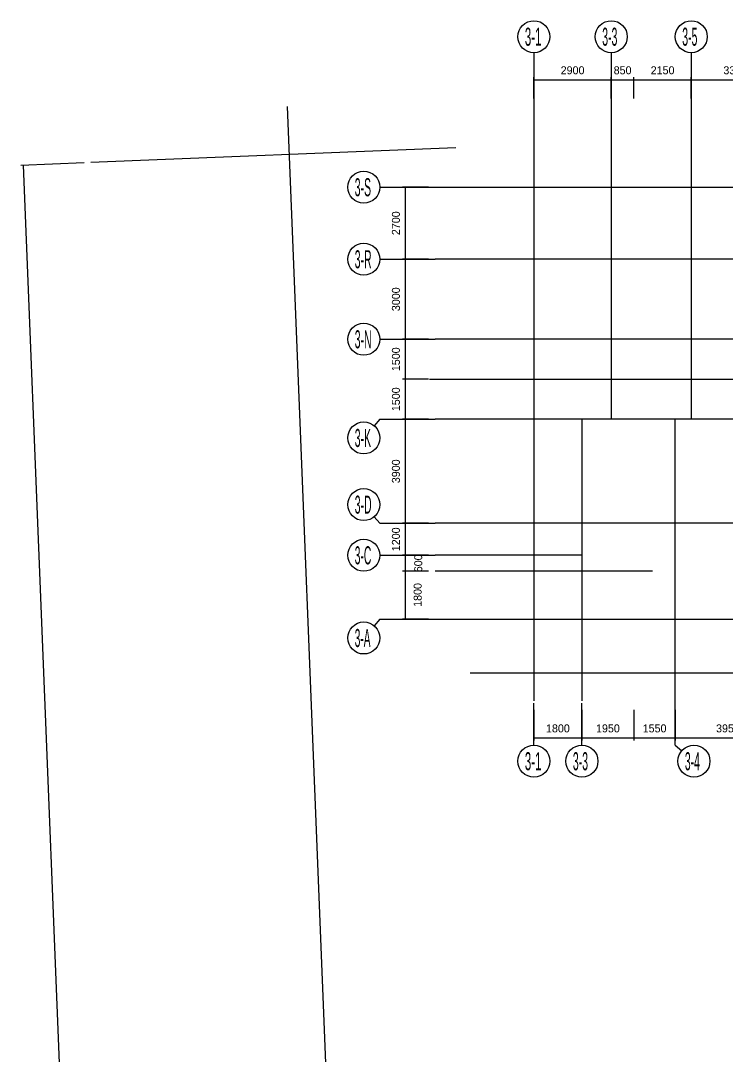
# Model space of a CAD drawing. Extents: x 471867 to 669967, y 35268 to 238913.
# Drawn here: x 471867 to 498358, y 198706 to 237530 of the extents above; entities that cross this region are included whole.
import ezdxf

# ---------------------------------------------------------------- set-up
doc = ezdxf.new("R2010")
doc.units = 0
doc.header["$LTSCALE"] = 100
doc.header["$MEASUREMENT"] = 0
doc.layers.add('DOTE', color=253, linetype='Continuous')
doc.layers.add('L-AXIS', color=3, linetype='Continuous')
doc.styles.add('hztxt2', font='hztxt2')
doc.dimstyles.get("Standard").update_dxf_attribs({"dimtxt": 300, "dimasz": 100, "dimexe": 100, "dimexo": 250, "dimgap": 100, "dimtad": 0, "dimtoh": 1, "dimdec": 0, "dimdsep": 46, "dimcen": 0.09, "dimclrt": 7, "dimadec": 0, "dimazin": 0, "dimtfac": 1, "dimtdec": 4, "dimtofl": 0, "dimtmove": 0, "dimatfit": 3, "dimfxl": 1, "dimtolj": 1, "dimtzin": 0, "dimarcsym": 0})

# ---------------------------------------------------------------- blocks, each defined once
blk = doc.blocks.new('*D248')
at = {"layer": 'L-AXIS', "color": 0, "linetype": 'ByBlock', "lineweight": -2}
for p, q in [((474241, 232201), (471867, 232105)), ((478441, 70839), (471967, 232109)), ((480715, 70931), (478341, 70835))]:
    blk.add_line(p, q, dxfattribs=at)
for points in [[(471967, 232109), (471988, 232010), (471954, 232009)], [(478441, 70839), (478420, 70939), (478453, 70940)]]:
    blk.add_solid(points, dxfattribs=at)
at = {"layer": 'L-AXIS', "color": 7, "linetype": 'Continuous', "lineweight": -2, "insert": (475554, 151488), "char_height": 300, "width": 1111.67, "attachment_point": 5, "rotation": 272.2988, "style": 'hztxt2'}
blk.add_mtext('161400', dxfattribs=at)
blk = doc.blocks.new('_AXISO')
blk.add_circle((0, 0), 0.5)
blk = doc.blocks.new('*D333')
at = {"layer": 'L-AXIS', "color": 0, "linetype": 'ByBlock', "lineweight": -2}
for p, q in [((491108, 234615), (491108, 235420)), ((491108, 235320), (494008, 235320)), ((494008, 234615), (494008, 235420))]:
    blk.add_line(p, q, dxfattribs=at)
for points in [[(491108, 235320), (491208, 235336), (491208, 235303)], [(494008, 235320), (493908, 235303), (493908, 235336)]]:
    blk.add_solid(points, dxfattribs=at)
at = {"layer": 'L-AXIS', "color": 7, "linetype": 'Continuous', "lineweight": -2, "insert": (492558, 235670), "char_height": 300, "width": 775, "attachment_point": 5, "style": 'hztxt2'}
blk.add_mtext('2900', dxfattribs=at)
blk = doc.blocks.new('*D423')
at = {"layer": 'L-AXIS', "color": 0, "linetype": 'ByBlock', "lineweight": -2}
for p, q in [((491108, 211696), (491108, 210547)), ((492908, 211696), (492908, 210547)), ((491108, 210647), (492908, 210647))]:
    blk.add_line(p, q, dxfattribs=at)
for points in [[(491108, 210647), (491208, 210664), (491208, 210631)], [(492908, 210647), (492808, 210631), (492808, 210664)]]:
    blk.add_solid(points, dxfattribs=at)
at = {"layer": 'L-AXIS', "color": 7, "linetype": 'Continuous', "lineweight": -2, "insert": (492008, 210997), "char_height": 300, "width": 690, "attachment_point": 5, "style": 'hztxt2'}
blk.add_mtext('1800', dxfattribs=at)
blk = doc.blocks.new('*D277')
at = {"layer": 'L-AXIS', "color": 0, "linetype": 'ByBlock', "lineweight": -2}
for p, q in [((487157, 222588), (486186, 222588)), ((486286, 222588), (486286, 218688)), ((487157, 218688), (486186, 218688))]:
    blk.add_line(p, q, dxfattribs=at)
for points in [[(486286, 222588), (486303, 222488), (486269, 222488)], [(486286, 218688), (486269, 218788), (486303, 218788)]]:
    blk.add_solid(points, dxfattribs=at)
at = {"layer": 'L-AXIS', "color": 7, "linetype": 'Continuous', "lineweight": -2, "insert": (485936, 220638), "char_height": 300, "width": 775, "attachment_point": 5, "rotation": 90, "style": 'hztxt2'}
blk.add_mtext('3900', dxfattribs=at)
blk = doc.blocks.new('*D303')
at = {"layer": 'L-AXIS', "color": 0, "linetype": 'ByBlock', "lineweight": -2}
for p, q in [((487157, 216888), (486186, 216888)), ((486286, 216888), (486286, 215088)), ((487157, 215088), (486186, 215088))]:
    blk.add_line(p, q, dxfattribs=at)
for points in [[(486286, 216888), (486303, 216788), (486269, 216788)], [(486286, 215088), (486269, 215188), (486303, 215188)]]:
    blk.add_solid(points, dxfattribs=at)
at = {"layer": 'L-AXIS', "color": 7, "linetype": 'Continuous', "lineweight": -2, "insert": (486752, 216002), "char_height": 300, "width": 690, "attachment_point": 5, "rotation": 90, "style": 'hztxt2'}
blk.add_mtext('1800', dxfattribs=at)
blk = doc.blocks.new('*D136')
at = {"layer": 'L-AXIS', "color": 0, "linetype": 'ByBlock', "lineweight": -2}
for p, q in [((487157, 218688), (486186, 218688)), ((486286, 218688), (486286, 217488)), ((487157, 217488), (486186, 217488))]:
    blk.add_line(p, q, dxfattribs=at)
for points in [[(486286, 218688), (486303, 218588), (486269, 218588)], [(486286, 217488), (486269, 217588), (486303, 217588)]]:
    blk.add_solid(points, dxfattribs=at)
at = {"layer": 'L-AXIS', "color": 7, "linetype": 'Continuous', "lineweight": -2, "insert": (485936, 218088), "char_height": 300, "width": 690, "attachment_point": 5, "rotation": 90, "style": 'hztxt2'}
blk.add_mtext('1200', dxfattribs=at)
blk = doc.blocks.new('*D257')
at = {"layer": 'L-AXIS', "color": 0, "linetype": 'ByBlock', "lineweight": -2}
for p, q in [((487157, 217488), (486186, 217488)), ((486286, 217488), (486286, 216888)), ((487157, 216888), (486186, 216888))]:
    blk.add_line(p, q, dxfattribs=at)
for points in [[(486286, 217488), (486303, 217388), (486269, 217388)], [(486286, 216888), (486269, 216988), (486303, 216988)]]:
    blk.add_solid(points, dxfattribs=at)
at = {"layer": 'L-AXIS', "color": 7, "linetype": 'Continuous', "lineweight": -2, "insert": (486774, 217188), "char_height": 300, "width": 556.67, "attachment_point": 5, "rotation": 90, "style": 'hztxt2'}
blk.add_mtext('600', dxfattribs=at)
blk = doc.blocks.new('*D131')
at = {"layer": 'L-AXIS', "color": 0, "linetype": 'ByBlock', "lineweight": -2}
for p, q in [((487157, 231288), (486186, 231288)), ((486286, 231288), (486286, 228588)), ((487157, 228588), (486186, 228588))]:
    blk.add_line(p, q, dxfattribs=at)
for points in [[(486286, 231288), (486303, 231188), (486269, 231188)], [(486286, 228588), (486269, 228688), (486303, 228688)]]:
    blk.add_solid(points, dxfattribs=at)
at = {"layer": 'L-AXIS', "color": 7, "linetype": 'Continuous', "lineweight": -2, "insert": (485936, 229938), "char_height": 300, "width": 780, "attachment_point": 5, "rotation": 90, "style": 'hztxt2'}
blk.add_mtext('2700', dxfattribs=at)
blk = doc.blocks.new('*D398')
at = {"layer": 'L-AXIS', "color": 0, "linetype": 'ByBlock', "lineweight": -2}
for p, q in [((487157, 225588), (486186, 225588)), ((486286, 225588), (486286, 224088)), ((487157, 224088), (486186, 224088))]:
    blk.add_line(p, q, dxfattribs=at)
for points in [[(486286, 225588), (486303, 225488), (486269, 225488)], [(486286, 224088), (486269, 224188), (486303, 224188)]]:
    blk.add_solid(points, dxfattribs=at)
at = {"layer": 'L-AXIS', "color": 7, "linetype": 'Continuous', "lineweight": -2, "insert": (485936, 224838), "char_height": 300, "width": 690, "attachment_point": 5, "rotation": 90, "style": 'hztxt2'}
blk.add_mtext('1500', dxfattribs=at)
blk = doc.blocks.new('*D29')
at = {"layer": 'L-AXIS', "color": 0, "linetype": 'ByBlock', "lineweight": -2}
for p, q in [((487157, 224088), (486186, 224088)), ((486286, 224088), (486286, 222588)), ((487157, 222588), (486186, 222588))]:
    blk.add_line(p, q, dxfattribs=at)
for points in [[(486286, 224088), (486303, 223988), (486269, 223988)], [(486286, 222588), (486269, 222688), (486303, 222688)]]:
    blk.add_solid(points, dxfattribs=at)
at = {"layer": 'L-AXIS', "color": 7, "linetype": 'Continuous', "lineweight": -2, "insert": (485936, 223338), "char_height": 300, "width": 690, "attachment_point": 5, "rotation": 90, "style": 'hztxt2'}
blk.add_mtext('1500', dxfattribs=at)
blk = doc.blocks.new('*D336')
at = {"layer": 'L-AXIS', "color": 0, "linetype": 'ByBlock', "lineweight": -2}
for p, q in [((487157, 228588), (486186, 228588)), ((486286, 228588), (486286, 225588)), ((487157, 225588), (486186, 225588))]:
    blk.add_line(p, q, dxfattribs=at)
for points in [[(486286, 228588), (486303, 228488), (486269, 228488)], [(486286, 225588), (486269, 225688), (486303, 225688)]]:
    blk.add_solid(points, dxfattribs=at)
at = {"layer": 'L-AXIS', "color": 7, "linetype": 'Continuous', "lineweight": -2, "insert": (485936, 227088), "char_height": 300, "width": 780, "attachment_point": 5, "rotation": 90, "style": 'hztxt2'}
blk.add_mtext('3000', dxfattribs=at)
blk = doc.blocks.new('*D396')
at = {"layer": 'L-AXIS', "color": 0, "linetype": 'ByBlock', "lineweight": -2}
for p, q in [((496408, 211696), (496408, 210547)), ((500358, 211696), (500358, 210547)), ((496408, 210647), (500358, 210647))]:
    blk.add_line(p, q, dxfattribs=at)
for points in [[(496408, 210647), (496508, 210664), (496508, 210631)], [(500358, 210647), (500258, 210631), (500258, 210664)]]:
    blk.add_solid(points, dxfattribs=at)
at = {"layer": 'L-AXIS', "color": 7, "linetype": 'Continuous', "lineweight": -2, "insert": (498383, 210997), "char_height": 300, "width": 775, "attachment_point": 5, "style": 'hztxt2'}
blk.add_mtext('3950', dxfattribs=at)
blk = doc.blocks.new('*D220')
at = {"layer": 'L-AXIS', "color": 0, "linetype": 'ByBlock', "lineweight": -2}
for p, q in [((494858, 211696), (494858, 210547)), ((496408, 211696), (496408, 210547)), ((494858, 210647), (496408, 210647))]:
    blk.add_line(p, q, dxfattribs=at)
for points in [[(494858, 210647), (494958, 210664), (494958, 210631)], [(496408, 210647), (496308, 210631), (496308, 210664)]]:
    blk.add_solid(points, dxfattribs=at)
at = {"layer": 'L-AXIS', "color": 7, "linetype": 'Continuous', "lineweight": -2, "insert": (495633, 210997), "char_height": 300, "width": 690, "attachment_point": 5, "style": 'hztxt2'}
blk.add_mtext('1550', dxfattribs=at)
blk = doc.blocks.new('*D279')
at = {"layer": 'L-AXIS', "color": 0, "linetype": 'ByBlock', "lineweight": -2}
for p, q in [((492908, 211696), (492908, 210547)), ((494858, 211696), (494858, 210547)), ((492908, 210647), (494858, 210647))]:
    blk.add_line(p, q, dxfattribs=at)
for points in [[(492908, 210647), (493008, 210664), (493008, 210631)], [(494858, 210647), (494758, 210631), (494758, 210664)]]:
    blk.add_solid(points, dxfattribs=at)
at = {"layer": 'L-AXIS', "color": 7, "linetype": 'Continuous', "lineweight": -2, "insert": (493883, 210997), "char_height": 300, "width": 685, "attachment_point": 5, "style": 'hztxt2'}
blk.add_mtext('1950', dxfattribs=at)
blk = doc.blocks.new('*D364')
at = {"layer": 'L-AXIS', "color": 0, "linetype": 'ByBlock', "lineweight": -2}
for p, q in [((497008, 234615), (497008, 235420)), ((497008, 235320), (500308, 235320)), ((500308, 234615), (500308, 235420))]:
    blk.add_line(p, q, dxfattribs=at)
for points in [[(497008, 235320), (497108, 235336), (497108, 235303)], [(500308, 235320), (500208, 235303), (500208, 235336)]]:
    blk.add_solid(points, dxfattribs=at)
at = {"layer": 'L-AXIS', "color": 7, "linetype": 'Continuous', "lineweight": -2, "insert": (498658, 235670), "char_height": 300, "width": 780, "attachment_point": 5, "style": 'hztxt2'}
blk.add_mtext('3300', dxfattribs=at)
blk = doc.blocks.new('*D387')
at = {"layer": 'L-AXIS', "color": 0, "linetype": 'ByBlock', "lineweight": -2}
for p, q in [((494858, 234615), (494858, 235420)), ((494858, 235320), (497008, 235320)), ((497008, 234615), (497008, 235420))]:
    blk.add_line(p, q, dxfattribs=at)
for points in [[(494858, 235320), (494958, 235336), (494958, 235303)], [(497008, 235320), (496908, 235303), (496908, 235336)]]:
    blk.add_solid(points, dxfattribs=at)
at = {"layer": 'L-AXIS', "color": 7, "linetype": 'Continuous', "lineweight": -2, "insert": (495933, 235670), "char_height": 300, "width": 775, "attachment_point": 5, "style": 'hztxt2'}
blk.add_mtext('2150', dxfattribs=at)
blk = doc.blocks.new('*D245')
at = {"layer": 'L-AXIS', "color": 0, "linetype": 'ByBlock', "lineweight": -2}
for p, q in [((494008, 234615), (494008, 235420)), ((494008, 235320), (494858, 235320)), ((494858, 234615), (494858, 235420))]:
    blk.add_line(p, q, dxfattribs=at)
for points in [[(494008, 235320), (494108, 235336), (494108, 235303)], [(494858, 235320), (494758, 235303), (494758, 235336)]]:
    blk.add_solid(points, dxfattribs=at)
at = {"layer": 'L-AXIS', "color": 7, "linetype": 'Continuous', "lineweight": -2, "insert": (494433, 235670), "char_height": 300, "width": 566.67, "attachment_point": 5, "style": 'hztxt2'}
blk.add_mtext('850', dxfattribs=at)

msp = doc.modelspace()

# ---------------------------------------------------------------- linework, layer by layer
at = {"layer": 'DOTE'}
for p, q in [((481860.1, 234317.6), (489328.1, 48282.5)), ((491108.1, 234364.9), (491108.1, 212028.2)), ((494008.1, 234364.9), (494008.1, 222587.9)), ((497008.1, 234364.9), (497008.1, 222587.9)), ((488177.7, 232760.2), (474491.3, 232210.8)), ((487407, 231287.9), (540908.1, 231287.9)), ((519508.1, 228587.9), (487407, 228587.9)), ((523908.1, 225587.9), (487407, 225587.9)), ((487190.6, 224087.9), (519508.1, 224087.9)), ((527508.1, 222587.9), (487407, 222587.9)), ((492908.1, 222587.9), (492908.1, 212028.2)), ((496408.1, 211945.8), (496408.1, 222587.9)), ((530358.1, 218687.9), (487407, 218687.9)), ((492908.1, 217487.9), (487407, 217487.9)), ((495558.1, 216887.9), (487407, 216887.9)), ((487407, 215087.9), (518008.1, 215087.9)), ((488717.2, 213087.9), (664518.6, 213087.9))]:
    msp.add_line(p, q, dxfattribs=at)
at = {"layer": 'L-AXIS'}
for p, q in [((491108.1, 236330.4), (491108.1, 234364.9)), ((494008.1, 236330.4), (494008.1, 234364.9)), ((497008.1, 236330.4), (497008.1, 234364.9)), ((485328.7, 231287.9), (487407, 231287.9)), ((485328.7, 228587.9), (487407, 228587.9)), ((485328.7, 225587.9), (487407, 225587.9)), ((485328.7, 222587.9), (485119.2, 222343.5)), ((485328.7, 222587.9), (487407, 222587.9)), ((485328.7, 218687.9), (485119.2, 218932.4)), ((485328.7, 218687.9), (487407, 218687.9)), ((485328.7, 217487.9), (487407, 217487.9)), ((485328.7, 215087.9), (485119.2, 214843.5)), ((485328.7, 215087.9), (487407, 215087.9)), ((491108.1, 210368), (491108.1, 211945.8)), ((492908.1, 210368), (492908.1, 211945.8)), ((496408.1, 210368), (496408.1, 211945.8)), ((496408.1, 210368), (496652.5, 210158.5))]:
    msp.add_line(p, q, dxfattribs=at)

# ---------------------------------------------------------------- block references
ref = msp.add_blockref('_AXISO', (491108.1, 236930.4), dxfattribs=dict(at, xscale=1199.999999999997, yscale=1200, rotation=359.9996457873818))
ref.add_attrib('A', '3-1', (490768.7, 236591), dxfattribs={"height": 678.82, "style": 'hztxt2', "width": 0.472727})
ref = msp.add_blockref('_AXISO', (494008.1, 236930.4), dxfattribs=dict(at, xscale=1199.999999999997, yscale=1200, rotation=359.9996457873818))
ref.add_attrib('A', '3-3', (493668.7, 236591), dxfattribs={"height": 678.82, "style": 'hztxt2', "width": 0.433333})
ref = msp.add_blockref('_AXISO', (497008.1, 236930.4), dxfattribs=dict(at, xscale=1199.999999999997, yscale=1200, rotation=359.9996457873818))
ref.add_attrib('A', '3-5', (496668.7, 236591), dxfattribs={"height": 678.82, "style": 'hztxt2', "width": 0.433333})
ref = msp.add_blockref('_AXISO', (484728.7, 231287.9), dxfattribs=dict(at, xscale=1199.999999999997, yscale=1200, rotation=359.9996457873818))
ref.add_attrib('A', '3-S', (484389.3, 230948.5), dxfattribs={"height": 678.82, "style": 'hztxt2', "width": 0.433333})
ref = msp.add_blockref('_AXISO', (484728.7, 228587.9), dxfattribs=dict(at, xscale=1199.999999999997, yscale=1200, rotation=359.9996457873818))
ref.add_attrib('A', '3-R', (484389.3, 228248.5), dxfattribs={"height": 678.82, "style": 'hztxt2', "width": 0.433333})
ref = msp.add_blockref('_AXISO', (484728.7, 225587.9), dxfattribs=dict(at, xscale=1199.999999999997, yscale=1200, rotation=359.9996457873818))
ref.add_attrib('A', '3-N', (484389.3, 225248.5), dxfattribs={"height": 678.82, "style": 'hztxt2', "width": 0.433333})
ref = msp.add_blockref('_AXISO', (484728.7, 221887.9), dxfattribs=dict(at, xscale=1199.999999999997, yscale=1200, rotation=359.9996457873818))
ref.add_attrib('A', '3-K', (484389.3, 221548.5), dxfattribs={"height": 678.82, "style": 'hztxt2', "width": 0.433333})
ref = msp.add_blockref('_AXISO', (484728.7, 219387.9), dxfattribs=dict(at, xscale=1199.999999999997, yscale=1200, rotation=359.9996457873818))
ref.add_attrib('A', '3-D', (484389.3, 219048.5), dxfattribs={"height": 678.82, "style": 'hztxt2', "width": 0.433333})
ref = msp.add_blockref('_AXISO', (484728.7, 217487.9), dxfattribs=dict(at, xscale=1199.999999999997, yscale=1200, rotation=359.9996457873818))
ref.add_attrib('A', '3-C', (484389.3, 217148.5), dxfattribs={"height": 678.82, "style": 'hztxt2', "width": 0.42623})
ref = msp.add_blockref('_AXISO', (484728.7, 214387.9), dxfattribs=dict(at, xscale=1199.999999999997, yscale=1200, rotation=359.9996457873818))
ref.add_attrib('A', '3-A', (484389.3, 214048.5), dxfattribs={"height": 678.82, "style": 'hztxt2', "width": 0.419355})
ref = msp.add_blockref('_AXISO', (491108.1, 209768), dxfattribs=dict(at, xscale=1199.999999999997, yscale=1200, rotation=359.9996457873818))
ref.add_attrib('A', '3-1', (490768.7, 209428.6), dxfattribs={"height": 678.82, "style": 'hztxt2', "width": 0.472727})
ref = msp.add_blockref('_AXISO', (492908.1, 209768), dxfattribs=dict(at, xscale=1199.999999999997, yscale=1200, rotation=359.9996457873818))
ref.add_attrib('A', '3-3', (492568.7, 209428.6), dxfattribs={"height": 678.82, "style": 'hztxt2', "width": 0.433333})
ref = msp.add_blockref('_AXISO', (497108.1, 209768), dxfattribs=dict(at, xscale=1199.999999999997, yscale=1200, rotation=359.9996457873818))
ref.add_attrib('A', '3-4', (496768.7, 209428.6), dxfattribs={"height": 678.82, "style": 'hztxt2', "width": 0.42623})

# ---------------------------------------------------------------- dimensions: what is measured, and where the dimension line sits
for base, p1, p2, picture, middle in [((494008.1, 235319.7), (491108.1, 234364.9), (494008.1, 234364.9), '*D333', (492558.1, 235669.7)), ((494858.1, 235319.7), (494008.1, 234364.9), (494858.1, 234364.9), '*D245', (494433.1, 235669.7)), ((497008.1, 235319.7), (494858.1, 234364.9), (497008.1, 234364.9), '*D387', (495933.1, 235669.7)), ((500308.1, 235319.7), (497008.1, 234364.9), (500308.1, 234364.9), '*D364', (498658.1, 235669.7)), ((492908.1, 210647.5), (491108.1, 211945.8), (492908.1, 211945.8), '*D423', (492008.1, 210997.5)), ((494858.1, 210647.5), (492908.1, 211945.8), (494858.1, 211945.8), '*D279', (493883.1, 210997.5)), ((496408.1, 210647.5), (494858.1, 211945.8), (496408.1, 211945.8), '*D220', (495633.1, 210997.5)), ((500358.1, 210647.5), (496408.1, 211945.8), (500358.1, 211945.8), '*D396', (498383.1, 210997.5))]:
    dim = msp.add_linear_dim(base=base, p1=p1, p2=p2, dimstyle='Standard', dxfattribs=at)
    dim.commit()
    dim.dimension.update_dxf_attribs({"geometry": picture, "text_midpoint": middle})
for base, p1, p2, angle, picture, middle in [((471967, 232109.5), (480965.1, 70940.7), (474491.3, 232210.8), 92.29877, '*D248', (475553.6, 151488.5)), ((486285.9, 228587.9), (487407, 231287.9), (487407, 228587.9), 90, '*D131', (485935.9, 229937.9)), ((486285.9, 225587.9), (487407, 228587.9), (487407, 225587.9), 90, '*D336', (485935.9, 227087.9)), ((486285.9, 224087.9), (487407, 225587.9), (487407, 224087.9), 90, '*D398', (485935.9, 224837.9)), ((486285.9, 222587.9), (487407, 224087.9), (487407, 222587.9), 90, '*D29', (485935.9, 223337.9)), ((486285.9, 218687.9), (487407, 222587.9), (487407, 218687.9), 90, '*D277', (485935.9, 220637.9)), ((486285.9, 217487.9), (487407, 218687.9), (487407, 217487.9), 90, '*D136', (485935.9, 218087.9)), ((486285.9, 216887.9), (487407, 217487.9), (487407, 216887.9), 90, '*D257', (486773.7, 217187.9)), ((486285.9, 215087.9), (487407, 216887.9), (487407, 215087.9), 90, '*D303', (486752, 216002.1))]:
    dim = msp.add_linear_dim(base=base, p1=p1, p2=p2, angle=angle, dimstyle='Standard', dxfattribs=at)
    dim.commit()
    dim.dimension.update_dxf_attribs({"geometry": picture, "text_midpoint": middle})

doc.saveas('drawing.dxf')
